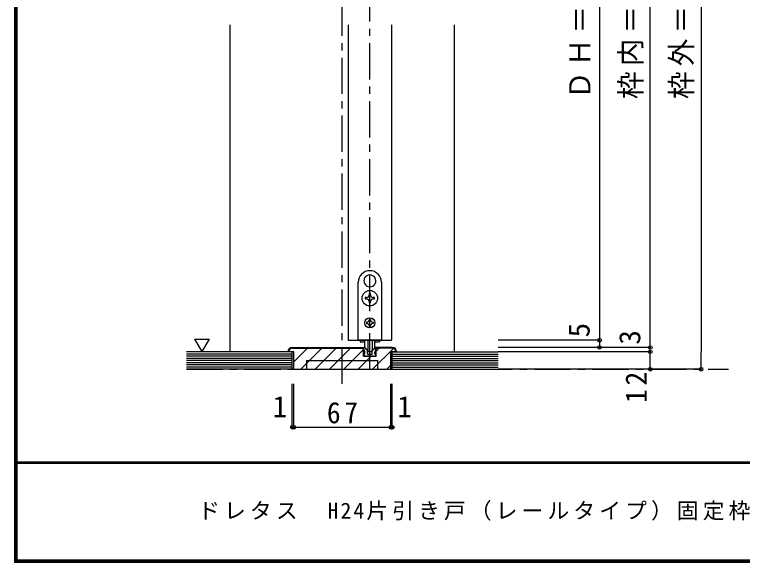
# Model space of a CAD drawing. Units: millimetres at full size, sheet at 1:5; details may follow other scales. Extents: x -973 to 977, y -718 to 696.
# Drawn here: x -973 to -471, y -701 to -323 of the extents above; entities that cross this region are included whole.
import ezdxf
from ezdxf.enums import TextEntityAlignment as Align

# ---------------------------------------------------------------- set-up
doc = ezdxf.new("R2010")
doc.units = ezdxf.units.MM
doc.header["$LTSCALE"] = 5
doc.header["$PDMODE"] = 32
doc.header["$PDSIZE"] = 2.5
doc.linetypes.add('CHAIN1', pattern=[8, 5, -1, 1, -1])
doc.linetypes.add('DASHED1', pattern=[1.8, 1.2, -0.6])
for name, color, linetype in [('0-1_通り芯', 4, 'CHAIN1'), ('0-3_仕上げ', 2, 'Continuous'), ('0-4_枠', 3, 'Continuous'), ('0-6_扉', 6, 'Continuous'), ('0-7_金物', 7, 'Continuous'), ('0-A_文字', 7, 'Continuous'), ('0-B_寸法', 7, 'Continuous'), ('0-C_ハッチ', 4, 'DASHED1'), ('F-1_枠', 6, 'Continuous'), ('F-A_文字', 7, 'Continuous')]:
    doc.layers.add(name, color=color, linetype=linetype)
doc.styles.add('ＭＳ ゴシック', font='')
doc.styles.get('ＭＳ ゴシック').set_extended_font_data('MS Gothic')

msp = doc.modelspace()

# ---------------------------------------------------------------- linework, layer by layer
at = {"layer": '0-1_通り芯'}
for p, q in [((-747.246, -577.5), (-747.246, -2.5)), ((-728.246, -567.5), (-728.246, -62)), ((-854.746, -567.5), (-480.746, -567.5))]:
    msp.add_line(p, q, dxfattribs=at)
at = {"layer": '0-3_仕上げ'}
for p, q in [((-781.746, -555.5), (-854.746, -555.5)), ((-781.746, -567.5), (-781.746, -555.5)), ((-712.746, -567.5), (-712.746, -555.5)), ((-712.746, -555.5), (-639.746, -555.5)), ((-781.746, -567.5), (-854.746, -567.5)), ((-712.746, -567.5), (-639.746, -567.5))]:
    msp.add_line(p, q, dxfattribs=at)
at = {"layer": '0-3_仕上げ', "color": 7}
for p, q in [((-781.746, -557), (-854.746, -557)), ((-712.746, -557), (-639.746, -557)), ((-781.746, -558.5), (-854.746, -558.5)), ((-781.746, -560), (-854.746, -560)), ((-781.746, -561.5), (-854.746, -561.5)), ((-712.746, -558.5), (-639.746, -558.5)), ((-712.746, -560), (-639.746, -560)), ((-712.746, -561.5), (-639.746, -561.5)), ((-781.746, -563), (-854.746, -563)), ((-781.746, -564.5), (-854.746, -564.5)), ((-781.746, -566), (-854.746, -566)), ((-712.746, -563), (-639.746, -563)), ((-712.746, -564.5), (-639.746, -564.5)), ((-712.746, -566), (-639.746, -566))]:
    msp.add_line(p, q, dxfattribs=at)
at = {"layer": '0-4_枠', "color": 4}
for p, q in [((-824.746, -329.75), (-824.746, -555.5)), ((-669.746, -555.5), (-669.746, -329.75))]:
    msp.add_line(p, q, dxfattribs=at)
at = {"layer": '0-4_枠'}
for p, q in [((-780.746, -555.5), (-784.746, -555.5)), ((-781.746, -552.5), (-732.646, -552.5)), ((-781.746, -553), (-732.646, -553)), ((-780.746, -567.5), (-780.746, -555.5)), ((-732.646, -558.5), (-732.646, -552.5)), ((-723.846, -558.5), (-723.846, -552.5)), ((-712.746, -552.5), (-723.846, -552.5)), ((-712.746, -553), (-723.846, -553)), ((-709.746, -555.5), (-713.746, -555.5)), ((-713.746, -567.5), (-713.746, -555.5)), ((-771.746, -561.5), (-722.746, -561.5)), ((-771.746, -567.5), (-771.746, -561.5)), ((-732.646, -558.5), (-723.846, -558.5)), ((-722.746, -567.5), (-722.746, -561.5)), ((-780.746, -567.5), (-713.746, -567.5))]:
    msp.add_line(p, q, dxfattribs=at)
for centre, radius, start, end in [((-781.746, -555.5), 3, 90, 180), ((-781.746, -555.5), 2.5, 90.0008, 180), ((-712.746, -555.5), 3, 0, 90), ((-712.746, -555.5), 2.5, 0, 90)]:
    msp.add_arc(centre, radius, start, end, dxfattribs=at)
at = {"layer": '0-6_扉'}
for p, q in [((-743.246, -329.75), (-743.246, -547.5)), ((-713.246, -329.75), (-713.246, -547.5)), ((-743.246, -547.5), (-713.246, -547.5))]:
    msp.add_line(p, q, dxfattribs=at)
at = {"layer": '0-7_金物'}
for p, q in [((-728.345, -502.351), (-728.246, -502.45)), ((-728.147, -502.351), (-728.246, -502.45)), ((-736.246, -547.5), (-736.246, -507.5)), ((-731.888, -508.489), (-731.753, -508.525)), ((-731.79, -508.66), (-731.753, -508.525)), ((-724.604, -508.489), (-724.739, -508.525)), ((-724.702, -508.66), (-724.739, -508.525)), ((-720.246, -507.5), (-720.246, -547.5)), ((-728.746, -515.35), (-728.746, -516.3)), ((-727.746, -515.35), (-728.746, -515.35)), ((-727.746, -516.3), (-727.746, -515.35)), ((-730.446, -518), (-731.396, -518)), ((-731.396, -518), (-731.396, -519)), ((-731.396, -519), (-730.446, -519)), ((-727.746, -521.65), (-727.746, -520.7)), ((-725.096, -518), (-726.046, -518)), ((-726.046, -519), (-725.096, -519)), ((-725.096, -519), (-725.096, -518)), ((-730.046, -535), (-730.646, -535)), ((-730.646, -535), (-730.646, -536)), ((-730.646, -536), (-730.046, -536)), ((-728.746, -533.1), (-727.746, -533.1)), ((-728.746, -533.1), (-728.746, -533.7)), ((-727.746, -533.1), (-727.746, -533.7)), ((-726.446, -535), (-725.846, -535)), ((-728.746, -537.3), (-728.746, -537.9)), ((-727.746, -537.9), (-728.746, -537.9)), ((-727.746, -537.3), (-727.746, -537.9)), ((-720.246, -547.5), (-736.246, -547.5)), ((-734.846, -547.5), (-734.846, -548.7)), ((-734.846, -548.7), (-731.714, -548.7)), ((-731.746, -551.921), (-731.746, -547.5)), ((-729.746, -547.5), (-729.746, -555.121)), ((-726.746, -547.5), (-726.746, -555.121)), ((-724.778, -548.7), (-721.646, -548.7)), ((-724.746, -551.921), (-724.746, -547.5)), ((-721.646, -547.5), (-721.646, -548.7)), ((-732.746, -552.5), (-732.203, -552.5)), ((-732.746, -553.5), (-732.746, -552.5)), ((-732.046, -558.5), (-732.532, -557.274)), ((-731.746, -557), (-732.346, -557)), ((-730.584, -553.912), (-731.85, -552.647)), ((-731.746, -557), (-731.746, -555.736)), ((-730.372, -554), (-730.046, -554)), ((-729.846, -556.7), (-729.846, -554.2)), ((-727.046, -555.421), (-729.446, -555.421)), ((-728.246, -557.3), (-727.946, -557)), ((-727.946, -557), (-726.946, -557)), ((-726.646, -556.7), (-726.646, -554.2)), ((-726.12, -554), (-726.446, -554)), ((-725.908, -553.912), (-724.643, -552.647)), ((-724.746, -557), (-724.746, -555.736)), ((-724.746, -557), (-724.146, -557)), ((-724.446, -558.5), (-723.96, -557.274)), ((-730.946, -558.5), (-732.046, -558.5)), ((-730.946, -558.5), (-730.746, -558.3)), ((-730.746, -558.3), (-730.546, -558.5)), ((-725.946, -558.5), (-730.546, -558.5)), ((-725.746, -558.3), (-725.946, -558.5)), ((-725.546, -558.5), (-725.746, -558.3)), ((-725.546, -558.5), (-724.446, -558.5))]:
    msp.add_line(p, q, dxfattribs=at)
for points in [[(-728.746, -520.7), (-728.746, -521.65), (-727.746, -521.65)], [(-725.846, -535), (-725.846, -536), (-726.446, -536)], [(-729.546, -557), (-728.546, -557), (-728.246, -557.3)], [(-723.746, -553.5), (-723.746, -552.5), (-724.289, -552.5)]]:
    msp.add_lwpolyline(points, dxfattribs=at)
for centre, radius in [((-728.246, -518.5), 5.35), ((-728.246, -535.5), 3.5)]:
    msp.add_circle(centre, radius, dxfattribs=at)
for centre, radius, start, end in [((-728.246, -507.5), 8, 0, 180), ((-728.246, -506.5), 4.15, 91.3645, 208.6355), ((-728.246, -506.5), 4.15, 331.3645, 88.6355), ((-728.246, -506.5), 4.15, 211.3645, 328.6355), ((-730.446, -516.3), 1.7, 270, 0), ((-726.046, -516.3), 1.7, 180, 270), ((-730.446, -520.7), 1.7, 0, 90), ((-726.046, -520.7), 1.7, 90, 180), ((-730.046, -533.7), 1.3, 270, 0), ((-730.046, -537.3), 1.3, 0, 90), ((-726.446, -533.7), 1.3, 180, 270), ((-726.446, -537.3), 1.3, 90, 180), ((-729.746, -551.921), 2, 180, 264.78409), ((-726.746, -551.921), 2, 275.21591, 0), ((-734.746, -555.736), 3, 0, 48.19), ((-732.346, -557.2), 0.2, 90, 201.616), ((-732.203, -553), 0.5, 45, 90), ((-730.372, -553.7), 0.3, 225, 270), ((-730.046, -554.2), 0.2, 0, 90), ((-729.946, -554.112), 0.2, 0, 84.78409), ((-729.546, -556.7), 0.3, 180, 270), ((-729.446, -555.121), 0.3, 180, 270), ((-727.046, -555.121), 0.3, 270, 0), ((-726.946, -556.7), 0.3, 270, 0), ((-726.546, -554.112), 0.2, 95.21591, 180), ((-726.446, -554.2), 0.2, 90, 180), ((-726.12, -553.7), 0.3, 270, 315), ((-721.746, -555.736), 3, 131.81, 180), ((-724.289, -553), 0.5, 90, 135), ((-724.146, -557.2), 0.2, 338.384, 90)]:
    msp.add_arc(centre, radius, start, end, dxfattribs=at)
at = {"layer": '0-A_文字'}
msp.add_line((-849.181, -546.686), (-844.181, -555.347), dxfattribs=at)
msp.add_lwpolyline([(-849.181, -546.686), (-839.181, -546.686), (-844.181, -555.347)], dxfattribs=at)
at = {"layer": '0-B_寸法', "color": 4}
for p, q in [((-499.746, -48), (-499.746, -555.5)), ((-534.746, -567.5), (-534.746, -78)), ((-569.746, -92), (-569.746, -547.5)), ((-569.746, -547.5), (-639.746, -547.5)), ((-569.746, -547.5), (-569.746, -552.5)), ((-534.746, -552.5), (-639.746, -552.5)), ((-534.746, -555.5), (-639.746, -555.5)), ((-499.746, -567.5), (-499.746, -555.5)), ((-499.746, -567.5), (-639.746, -567.5)), ((-781.746, -607.5), (-781.746, -577.5)), ((-780.746, -607.5), (-780.746, -577.5)), ((-781.746, -607.5), (-780.746, -607.5))]:
    msp.add_line(p, q, dxfattribs=at)
for points in [[(-780.746, -607.5), (-713.746, -607.5), (-713.746, -577.5)], [(-713.746, -607.5), (-712.746, -607.5), (-712.746, -577.5)]]:
    msp.add_lwpolyline(points, dxfattribs=at)
at = {"layer": '0-B_寸法'}
for p in [(-569.746, -547.5), (-569.746, -552.5), (-534.746, -552.5), (-534.746, -555.5), (-534.746, -567.5), (-499.746, -567.5), (-781.746, -607.5), (-780.746, -607.5), (-713.746, -607.5), (-712.746, -607.5)]:
    msp.add_point(p, dxfattribs=at)
at = {"layer": '0-C_ハッチ', "linetype": 'Continuous'}
for p, q in [((-780.746, -562.463), (-771.283, -553)), ((-775.883, -567.5), (-761.383, -553)), ((-765.984, -567.5), (-751.484, -553)), ((-756.084, -567.5), (-741.584, -553)), ((-746.185, -567.5), (-732.646, -553.961)), ((-726.386, -567.5), (-712, -553.114)), ((-723.846, -555.061), (-721.785, -553)), ((-736.285, -567.5), (-727.285, -558.5)), ((-716.486, -567.5), (-713.746, -564.76))]:
    msp.add_line(p, q, dxfattribs=at)
at = {"layer": 'F-1_枠'}
for p, q in [((-973.347, 695.833), (-973.347, -700.833)), ((-972.514, 695.833), (-972.514, -700.833)), ((-971.68, 695.833), (-971.68, -700.833)), ((976.653, -631.667), (-973.347, -631.667)), ((976.653, -632.5), (-973.347, -632.5)), ((976.653, -699.167), (-973.347, -699.167)), ((976.653, -700), (-973.347, -700)), ((976.653, -700.833), (-973.347, -700.833))]:
    msp.add_line(p, q, dxfattribs=at)

# ---------------------------------------------------------------- texts
at = {"layer": '0-B_寸法', "style": 'ＭＳ ゴシック'}
for s, p in [('5', (-572.246, -545.5)), ('3', (-537.246, -550.5))]:
    msp.add_text(s, height=14.66, rotation=90, dxfattribs=at).set_placement(p, align=Align.BOTTOM_LEFT)
for p in [(-795.246, -605), (-709.246, -605)]:
    msp.add_text('1', height=14.66, dxfattribs=at).set_placement(p, align=Align.BOTTOM_LEFT)
at = {"layer": '0-B_寸法', "char_height": 14.66, "attachment_point": 7, "rotation": 90, "style": 'ＭＳ ゴシック'}
for s, insert in [('\\T1.19;\\W0.95;ＤＨ＝2,348', (-572.246, -381)), ('\\T1.19;\\W0.95;枠内＝2,367', (-537.246, -381)), ('\\T1.19;\\W0.95;枠外＝2,412', (-502.246, -381)), ('\\T1.27;\\W0.95;12', (-537.246, -590.75))]:
    msp.add_mtext(s, dxfattribs=dict(at, insert=insert))
at = {"layer": '0-B_寸法', "insert": (-757.871, -605), "char_height": 14.66, "attachment_point": 7, "style": 'ＭＳ ゴシック'}
msp.add_mtext('\\T1.27;\\W0.95;67', dxfattribs=at)
at = {"layer": 'F-A_文字', "insert": (-846.68, -673.333), "char_height": 11, "attachment_point": 7, "style": 'ＭＳ ゴシック'}
msp.add_mtext('\\T1.19;ドレタス\u3000H24片引き戸（レールタイプ）固定枠155㎜幅\u30003方枠＋敷居Q型／床直付けレール', dxfattribs=at)

doc.saveas('drawing.dxf')
